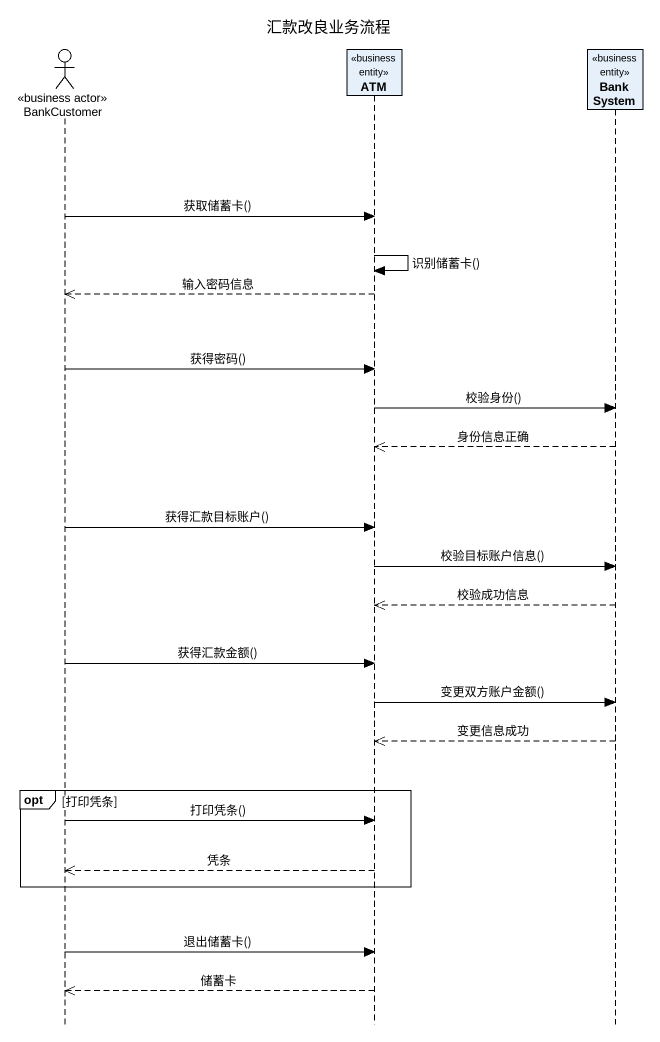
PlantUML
@startuml
title 汇款改良业务流程
hide footbox
actor BankCustomer <<business actor>>
participant ATM <<business entity>>
participant BankSystem <<business entity>>

BankCustomer -> ATM : 获取储蓄卡()
ATM -> ATM : 识别储蓄卡()
ATM -->> BankCustomer : 输入密码信息
BankCustomer -> ATM : 获得密码()
ATM -> BankSystem : 校验身份()
BankSystem -->> ATM : 身份信息正确
BankCustomer -> ATM : 获得汇款目标账户()
ATM -> BankSystem : 校验目标账户信息()
BankSystem -->> ATM : 校验成功信息
BankCustomer -> ATM : 获得汇款金额()
ATM -> BankSystem : 变更双方账户金额()
BankSystem -->> ATM : 变更信息成功
opt 打印凭条
  BankCustomer -> ATM : 打印凭条()
  ATM -->> BankCustomer : 凭条
end
BankCustomer -> ATM : 退出储蓄卡()
ATM -->> BankCustomer : 储蓄卡
@enduml
